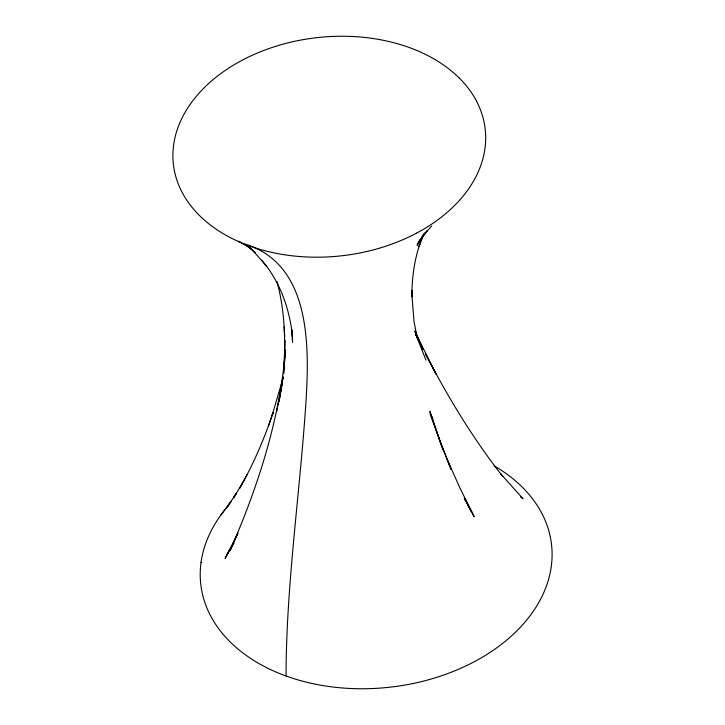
<?xml version="1.0" encoding="UTF-8"?>
<svg xmlns="http://www.w3.org/2000/svg" width="725" height="725" viewBox="0 0 725 725"><rect width="100%" height="100%" fill="white"/><g stroke="black" fill="none" stroke-linecap="round" stroke-linejoin="round"><path stroke-width="1.09" d="M411.981 290.308L411.945 296.924C411.728 279.016 414.156 261.027 419.838 244.017L418.941 246.69L424.034 233.84M494.024 465.794A177.199 123.984 -6.4 0 1 511.923 477.947A175.35 122.688 -6.4 0 1 526.867 491.976A177.199 123.984 -6.4 0 1 544.412 518.674A175.35 122.688 -6.4 0 1 550.139 536.128A177.199 123.984 -6.4 0 1 551.29 566.379A175.35 122.688 -6.4 0 1 546.922 584.595A177.199 123.984 -6.4 0 1 531.507 613.794A175.35 122.688 -6.4 0 1 517.704 629.998A177.199 123.984 -6.4 0 1 488.07 653.696A175.35 122.688 -6.4 0 1 466.936 665.423A177.199 123.984 -6.4 0 1 427.596 680.023A175.35 122.688 -6.4 0 1 402.348 685.487A177.199 123.984 -6.4 0 1 359.292 688.75A175.35 122.688 -6.4 0 1 333.781 687.119A177.199 123.984 -6.4 0 1 293.553 678.555L286.031 675.999C286.248 583.58 300.15 492.003 306.086 399.928C309.466 343.587 310.209 262.214 242.694 243.346A157.515 110.209 -6.4 0 1 213.648 227.433A155.866 109.058 -6.4 0 1 199.448 215.488A157.515 110.209 -6.4 0 1 182.165 192.415A155.866 109.058 -6.4 0 1 175.967 177.163A157.515 110.209 -6.4 0 1 173.076 150.447A155.866 109.058 -6.4 0 1 175.84 134.207A157.515 110.209 -6.4 0 1 187.775 107.907A155.866 109.058 -6.4 0 1 199.067 93.153A157.515 110.209 -6.4 0 1 224.016 71.277A155.866 109.058 -6.4 0 1 242.123 60.248A157.515 110.209 -6.4 0 1 276.288 46.137A155.866 109.058 -6.4 0 1 298.446 40.518A157.515 110.209 -6.4 0 1 336.627 36.304A155.866 109.058 -6.4 0 1 359.473 36.948A157.515 110.209 -6.4 0 1 395.859 43.282A155.866 109.058 -6.4 0 1 415.905 50.088A157.515 110.209 -6.4 0 1 444.951 66.011A155.866 109.058 -6.4 0 1 459.142 77.947M284.291 367.394L284.762 340.243L284.291 367.484M279.08 401.306L283.067 376.728L279.08 401.442M276.687 411.428L282.569 382.419M283.239 377.526L272.156 415.289L273.126 412.516C264.253 438.779 253.388 464.417 239.531 488.46L247.071 474.667M268.35 426.273L273.126 412.516M423.418 234.719L420.02 241.135L424.778 232.906M241.923 484.055L233.631 497.785L236.54 493.045L227.396 506.702L230.913 501.573L220.808 515.149A177.199 123.984 -6.4 0 0 205.392 544.348A175.35 122.688 -6.4 0 0 201.015 562.564M423.4 234.936L417.083 245.304L424.723 233.477M230.894 548.653L226.726 554.861L233.939 542.934L225.067 558.477L237.963 533.138L230.659 549.178C258.245 485.986 279.778 418.996 285.514 350.021L283.602 373.756C285.795 343.025 285.097 311.65 277.041 281.735M420.98 238.969L417.781 243.672L424.805 233.359M230.849 548.535L229.055 551.163L230.994 548.553M422.104 237.329L419.068 241.352L426.934 230.922L423.808 235.063L431.62 225.955M249.182 245.857L255.871 248.131A157.515 110.209 -6.4 0 0 299.117 256.487A155.866 109.058 -6.4 0 0 321.963 257.139A157.515 110.209 -6.4 0 0 360.144 252.925A155.866 109.058 -6.4 0 0 382.302 247.307A157.515 110.209 -6.4 0 0 416.467 233.187M286.031 675.999L278.726 673.181A177.199 123.984 -6.4 0 1 240.392 650.996A175.35 122.688 -6.4 0 1 225.439 636.967A177.199 123.984 -6.4 0 1 207.894 610.269A175.35 122.688 -6.4 0 1 202.175 592.814A177.199 123.984 -6.4 0 1 201.024 562.564M238.525 241.153L250.859 248.512L246.563 245.403L253.152 250.687L248.013 246.119L255.109 252.744L253.224 250.977L266.592 266.238L261.834 260.212M520.595 496.942L523.06 498.791L500.703 473.842L502.769 476.452C472.827 438.435 447.814 396.792 425.493 353.936L436.006 374.009L415.633 333.038M266.075 265.577C281.608 285.985 289.801 311.088 292.556 336.382L291.776 329.947L292.574 342.282L292.184 330.337M464.326 498.61L465.387 500.585M468.051 505.524L471.785 512.14L464.372 498.166L474.186 516.762L459.967 488.061L447.044 459.106M432.037 416.957L432.834 418.678M415.624 333.138L422.992 349.432L415.026 331.18M415.878 334.542L425.965 360.153M414.927 331.334L419.095 341.847M439.722 440.383L451.122 469.501L439.722 440.383L429.862 411.374L442.939 449.899M415.253 331.796L418.805 340.986M415.896 334.37L417.364 338.212L414.066 321.991L411.963 295.728M415.815 334.189L416.513 336.019M430.043 413.875L440.573 442.594M284.137 326.685L284.68 336.472M416.467 233.187A155.866 109.058 -6.4 0 0 434.574 222.167A157.515 110.209 -6.4 0 0 459.523 200.29M459.523 200.29A155.866 109.058 -6.4 0 0 470.824 185.537A157.515 110.209 -6.4 0 0 482.75 159.237A155.866 109.058 -6.4 0 0 485.514 142.997A157.515 110.209 -6.4 0 0 482.623 116.272A155.866 109.058 -6.4 0 0 476.434 101.02M459.288 78.082A157.515 110.209 -6.4 0 1 476.579 101.156M220.799 515.149A175.35 122.688 -6.4 0 1 229.644 504.201"/></g></svg>
